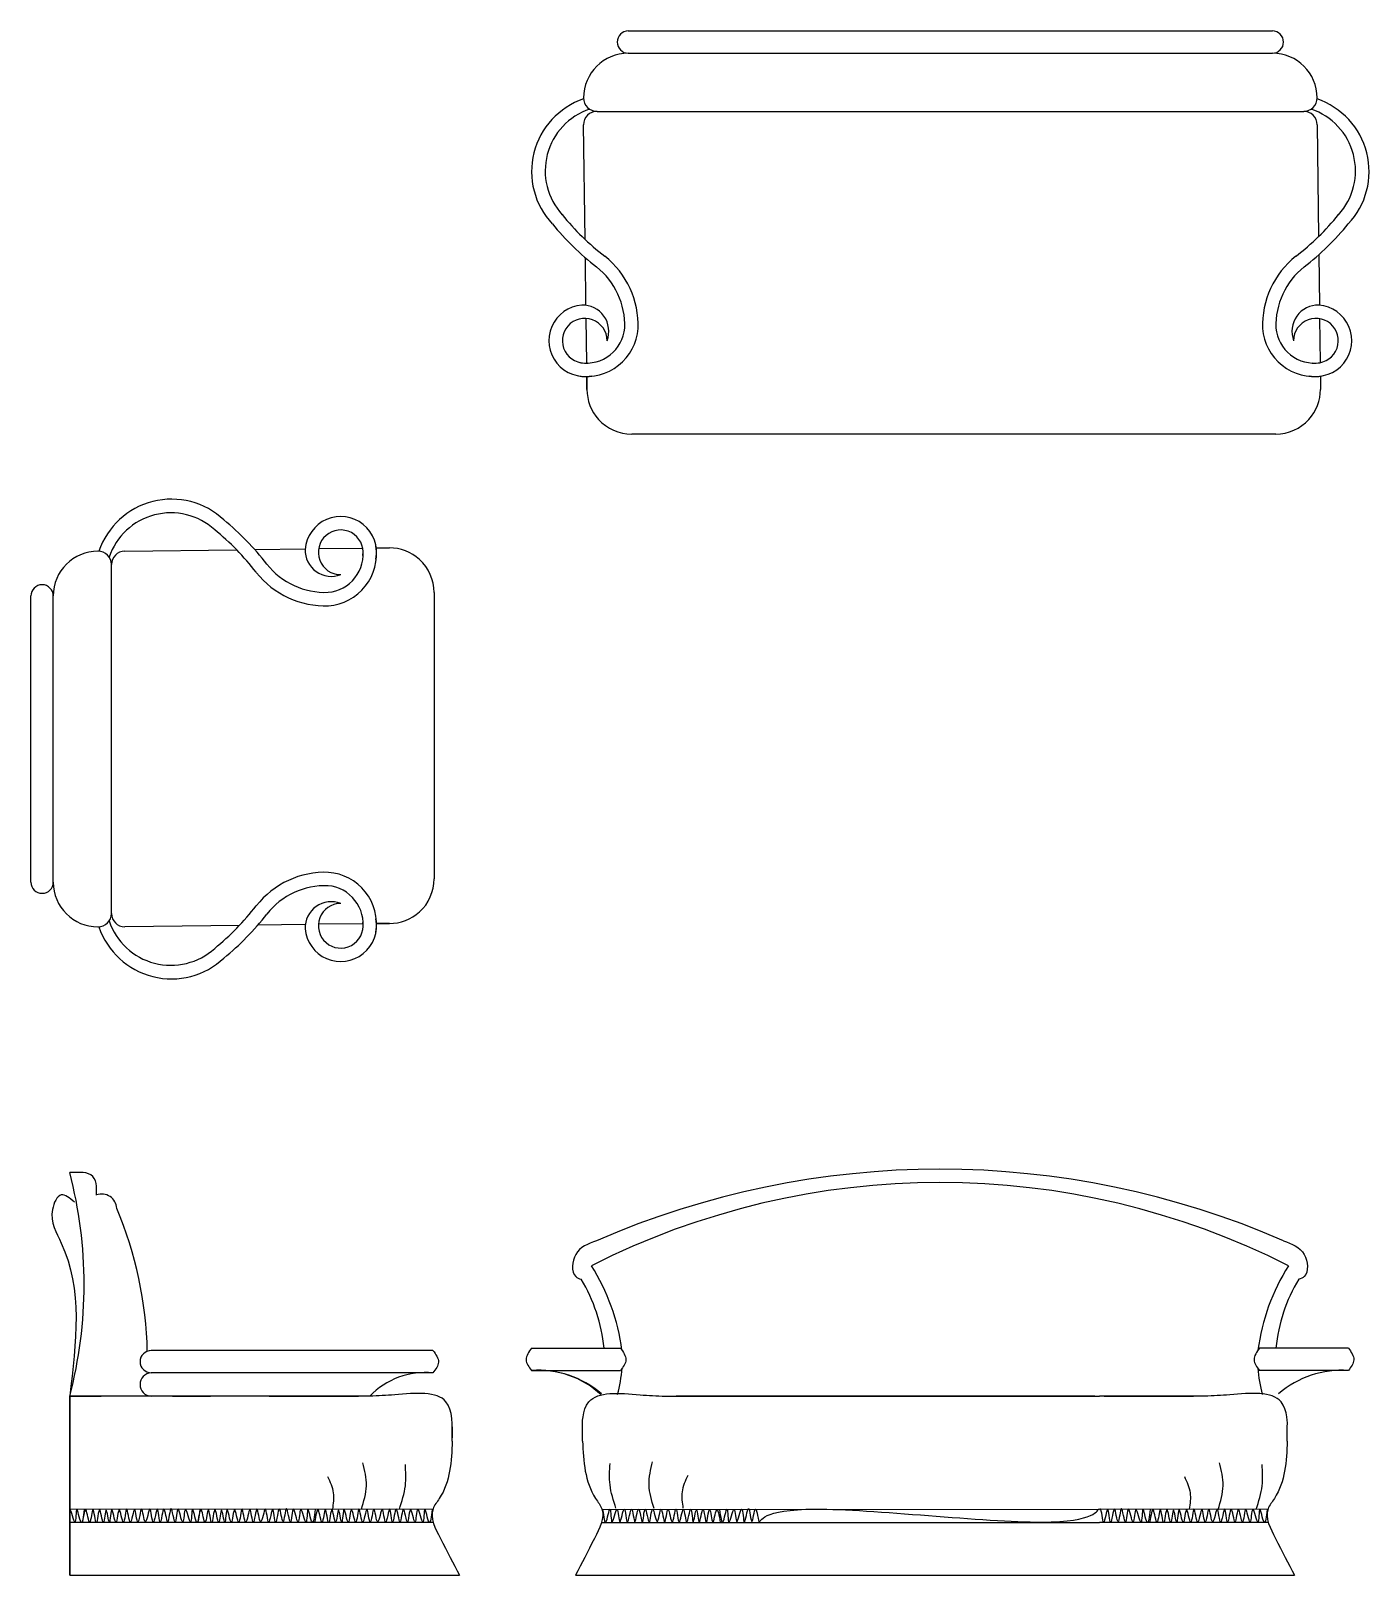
# Model space of a CAD drawing. Header units: millimetres. Extents: x 246 to 545, y 89 to 434.
import ezdxf

# ---------------------------------------------------------------- set-up
doc = ezdxf.new("R2010")
doc.units = ezdxf.units.MM

msp = doc.modelspace()

# ---------------------------------------------------------------- linework, layer by layer
at = {"linetype": 'ByBlock'}
for p, q in [((379.7, 434.06), (523.7, 434.06)), ((379.7, 429.06), (523.7, 429.06)), ((379.7, 429.06), (379.7, 429.06)), ((523.7, 429.06), (523.7, 429.06)), ((369.7, 419.06), (369.7, 419.06)), ((533.7, 419.06), (533.7, 419.06)), ((372.7, 416.06), (530.7, 416.06)), ((370.04, 387.42), (369.7, 413.06)), ((533.7, 413.06), (534.03, 388.06)), ((370.23, 372.71), (370.09, 383.32)), ((534.08, 384.01), (534.23, 372.74)), ((370.41, 359.77), (370.27, 369.77)), ((534.27, 369.71), (534.41, 359.87)), ((368.95, 356.85), (368.95, 356.85)), ((370.45, 353.88), (370.45, 356.85)), ((370.45, 356.85), (370.45, 353.88)), ((534.45, 356.85), (534.45, 356.85)), ((534.45, 356.85), (534.45, 353.88)), ((524.45, 343.88), (380.45, 343.88)), ((261.12, 317.7), (261.12, 317.7)), ((267.12, 317.7), (292.11, 318.03)), ((296.17, 318.09), (307.43, 318.24)), ((310.46, 318.28), (320.3, 318.41)), ((323.32, 318.45), (326.29, 318.45)), ((264.12, 236.7), (264.12, 314.7)), ((246.12, 243.7), (246.12, 307.7)), ((251.12, 243.7), (251.12, 307.7)), ((251.12, 307.7), (251.12, 307.7)), ((336.29, 308.45), (336.29, 244.45)), ((251.12, 243.7), (251.12, 243.7)), ((261.12, 233.7), (261.12, 233.7)), ((292.76, 234.04), (267.12, 233.7)), ((307.47, 234.24), (296.85, 234.1)), ((320.4, 234.41), (310.4, 234.28)), ((326.29, 234.45), (323.32, 234.45)), ((323.32, 234.45), (326.29, 234.45)), ((323.32, 232.96), (323.32, 232.96))]:
    msp.add_line(p, q, dxfattribs=at)
for p, q in [((257.81, 178.74), (254.81, 178.74)), ((257.81, 178.74), (254.81, 178.74)), ((260.81, 173.74), (260.81, 175.74)), ((372.56, 163.51), (372.56, 163.51)), ((336.02, 138.97), (273.03, 138.97)), ((358.06, 139.51), (377.93, 139.51)), ((358.06, 139.51), (377.93, 139.51)), ((540.69, 139.51), (520.82, 139.51)), ((336.02, 133.97), (273.03, 133.97)), ((358.06, 134.51), (377.93, 134.51)), ((358.06, 134.51), (377.93, 134.51)), ((540.69, 134.51), (520.82, 134.51)), ((321.89, 128.74), (254.81, 128.74)), ((254.81, 128.74), (254.81, 88.74)), ((254.81, 88.74), (254.81, 128.74)), ((254.81, 88.74), (254.81, 128.74)), ((254.81, 128.74), (257.81, 128.74)), ((257.81, 128.74), (260.81, 128.74)), ((260.81, 128.74), (261.81, 128.74)), ((297.57, 128.74), (267.57, 128.74)), ((277.81, 128.74), (286.25, 128.74)), ((299.39, 128.74), (319.38, 128.74)), ((387.93, 128.74), (485.07, 128.74)), ((484.04, 128.74), (390.43, 128.74)), ((508.59, 128.74), (485.07, 128.74)), ((485.07, 128.74), (485.07, 128.74)), ((485.07, 128.74), (485.07, 128.74)), ((486.09, 128.74), (506.09, 128.74)), ((340.34, 118.73), (340.34, 122.26)), ((369.48, 118.73), (369.48, 122.26)), ((527.04, 118.73), (527.04, 122.26)), ((336.01, 103.47), (254.81, 103.4)), ((336.11, 100.5), (254.81, 100.48)), ((373.71, 100.5), (485.07, 100.49)), ((373.81, 103.47), (485.07, 103.44)), ((522.71, 103.47), (485.07, 103.44)), ((522.81, 100.5), (485.07, 100.49)), ((254.81, 88.74), (254.81, 92.74)), ((254.81, 88.74), (341.92, 88.74)), ((367.9, 88.74), (528.62, 88.74))]:
    msp.add_line(p, q)
for centre, radius, start, end in [((379.7, 431.56), 2.5, 90, 270), ((523.7, 431.56), 2.5, 270, 90), ((379.7, 419.06), 10, 90, 180), ((523.7, 419.06), 10, 0, 90), ((372.7, 419.06), 3, 180, 270), ((530.7, 419.06), 3, 270, 0), ((372.7, 413.06), 3, 90, 180), ((530.7, 413.06), 3, 0, 90), ((369.94, 364.78), 8, 94.6719, 281.1367), ((369.94, 364.78), 5, 0, 277.9684), ((369.46, 366.88), 5.87, 339.0241, 91.6657), ((533.94, 366.88), 5.87, 88.3343, 200.9759), ((533.45, 364.78), 5, 262.0316, 180), ((533.46, 364.78), 8, 258.8633, 85.3281), ((380.45, 353.88), 10, 180, 222.0659), ((524.45, 353.88), 10, 317.9341, 0), ((380.45, 353.88), 10, 222.0659, 270), ((524.45, 353.88), 10, 270, 317.9341), ((315.39, 317.46), 8, 348.8633, 175.3281), ((315.39, 317.46), 5, 352.0316, 270), ((261.12, 307.7), 10, 90, 180), ((261.12, 314.7), 3, 0, 90), ((267.12, 314.7), 3, 90, 180), ((313.29, 317.94), 5.87, 178.3343, 290.9759), ((326.29, 308.45), 10, 47.9341, 90), ((326.29, 308.45), 10, 0, 47.9341), ((248.62, 307.7), 2.5, 0, 180), ((248.62, 243.7), 2.5, 180, 0), ((261.12, 243.7), 10, 180, 270), ((326.29, 244.45), 10, 312.0659, 0), ((313.29, 233.46), 5.87, 69.0241, 181.6657), ((315.39, 233.95), 5, 90, 7.9684), ((261.12, 236.7), 3, 270, 0), ((267.12, 236.7), 3, 180, 270), ((315.39, 233.95), 8, 184.6719, 11.1367), ((326.29, 244.45), 10, 270, 312.0659)]:
    msp.add_arc(centre, radius, start, end, dxfattribs=at)
for centre, radius, start, end in [((375.17, 402.62), 17.11, 108.6311, 223.2455), ((528.22, 402.62), 17.11, 316.7545, 71.3689), ((375.67, 402.75), 14.56, 108.5348, 222.2776), ((527.73, 402.75), 14.56, 317.7224, 71.4652), ((410.32, 429.88), 61.53, 219.3027, 232.1503), ((410.7, 430.31), 59.1, 219.1959, 232.1192), ((492.7, 430.31), 59.1, 307.8808, 320.8041), ((493.07, 429.88), 61.53, 307.8497, 320.6973), ((362.32, 368.26), 19.58, 357.7703, 51.8111), ((541.08, 368.26), 19.58, 128.1889, 182.2297), ((362.32, 368.26), 16.58, 357.7703, 51.8111), ((541.08, 368.26), 16.58, 128.1889, 182.2297), ((370.32, 368.36), 11.59, 261.0872, 355.7135), ((370.32, 368.37), 8.6, 261.096, 354.9677), ((533.07, 368.36), 11.59, 184.2865, 278.9128), ((533.07, 368.37), 8.6, 185.0323, 278.904), ((277.55, 312.23), 17.11, 46.7545, 161.3689), ((277.42, 311.73), 14.56, 47.7224, 161.4652), ((250.3, 277.08), 61.53, 37.8497, 50.6973), ((249.86, 276.7), 59.1, 37.8808, 50.8041), ((311.81, 317.08), 8.6, 275.0323, 8.904), ((311.81, 317.08), 11.59, 274.2865, 8.9128), ((311.91, 325.08), 16.58, 218.1889, 272.2297), ((311.91, 325.08), 19.58, 218.1889, 272.2297), ((311.91, 226.32), 19.58, 87.7703, 141.8111), ((311.81, 234.33), 11.59, 351.0872, 85.7135), ((311.91, 226.32), 16.58, 87.7703, 141.8111), ((311.81, 234.33), 8.6, 351.096, 84.9677), ((249.86, 274.7), 59.1, 309.1959, 322.1192), ((277.42, 239.67), 14.56, 198.5348, 312.2776), ((250.3, 274.33), 61.53, 309.3027, 322.1503), ((277.55, 239.18), 17.11, 198.6311, 313.2455), ((158.74, 153.74), 99.27, 345.4131, 14.5869), ((257.81, 175.74), 3, 360, 90), ((449.38, 3.9), 172.63, 63.1656, 116.8344), ((449.38, -12.99), 192.5, 66.4804, 113.5196), ((261.96, 170.6), 3.35, 2.4486, 110.1712), ((185.35, 136.91), 86.82, 1.2116, 22.9347), ((331.76, 132.93), 46.91, 7.4769, 32.2145), ((566.99, 132.93), 46.91, 147.7855, 172.5231), ((337.65, 135.91), 36.8, 5.6245, 31.1103), ((561.11, 135.91), 36.8, 148.8897, 174.3755), ((273.03, 136.47), 2.5, 90, 270), ((349.16, 136.92), 29.19, 344.5481, 356.2079), ((549.59, 136.92), 29.19, 183.7921, 195.4519), ((273.14, 131.36), 2.61, 92.4543, 267.5457), ((334.28, 116.94), 17.11, 84.1687, 136.4027), ((359.65, 114.12), 20.45, 46.828, 94.4352), ((359.48, 112.82), 21.74, 49.2547, 93.7205), ((539.28, 112.82), 21.74, 86.2795, 130.7453)]:
    msp.add_arc(centre, radius, start, end)
for points in [[(255.86, 172.13), (252.91, 173.76), (250.95, 170.5), (252.91, 162.98), (254.81, 128.74)], [(336.02, 138.97), (337.25, 136.38), (336.02, 133.97)], [(358.06, 139.51), (356.84, 136.92), (358.06, 134.51)], [(377.93, 139.51), (379.15, 136.92), (377.93, 134.51)], [(520.82, 139.51), (519.6, 136.92), (520.82, 134.51)], [(540.69, 139.51), (541.91, 136.92), (540.69, 134.51)], [(327.46, 129.05), (321.89, 128.74)], [(340.34, 118.73), (338.93, 127.51), (327.46, 129.05)], [(340.34, 118.73), (337.44, 105.88), (336.03, 103.54), (337.68, 96.96), (341.92, 88.74)], [(312.46, 110.78), (313.74, 107.15), (313.53, 103.47)], [(320.01, 103.43), (321.13, 108.74), (320.33, 113.88)], [(328.51, 103.47), (329.84, 108.74), (329.84, 113.49)], [(283.91, 103.4), (283.18, 100.59), (282.24, 103.51), (281.82, 100.59), (280.68, 103.4), (280.05, 100.7), (279.01, 103.51), (278.38, 100.59), (277.44, 103.61), (276.71, 100.7), (275.87, 103.51), (275.04, 100.59), (274.41, 103.51), (273.47, 100.59), (272.74, 103.51), (271.7, 100.7), (270.87, 103.51), (270.03, 100.59), (269.3, 103.4), (268.36, 100.59), (267.53, 103.51), (266.8, 100.59), (265.86, 103.4), (265.13, 100.59), (264.19, 103.51), (263.66, 100.59), (262.93, 103.3), (262.31, 100.59), (261.47, 103.4), (260.74, 100.49), (260.01, 103.4), (259.28, 100.59), (258.45, 103.3), (257.61, 100.49)], [(309.71, 103.4), (308.98, 100.59), (308.04, 103.51), (307.62, 100.59), (306.47, 103.4), (305.85, 100.7), (304.8, 103.51), (304.18, 100.59), (303.24, 103.61), (302.51, 100.7), (301.67, 103.51), (300.84, 100.59), (300.21, 103.51), (299.27, 100.59), (298.54, 103.51), (297.5, 100.7), (296.66, 103.51), (295.83, 100.59), (295.1, 103.4), (294.16, 100.59), (293.32, 103.51), (292.59, 100.59), (291.65, 103.4), (290.92, 100.59), (289.98, 103.51), (289.46, 100.59), (288.73, 103.3), (288.1, 100.59), (287.27, 103.4), (286.54, 100.49), (285.81, 103.4), (285.08, 100.59), (284.24, 103.3), (283.41, 100.49)], [(335.86, 103.4), (335.13, 100.59), (334.19, 103.51), (333.77, 100.59), (332.62, 103.4), (331.99, 100.7), (331.01, 103.47), (330.32, 100.59), (329.39, 103.47), (328.66, 100.7), (327.82, 103.51), (326.99, 100.59), (326.36, 103.51), (325.42, 100.59), (324.69, 103.47), (323.65, 100.7), (322.81, 103.47), (321.98, 100.59), (321.25, 103.4), (320.31, 100.59), (319.47, 103.51), (318.74, 100.59), (317.8, 103.4), (317.07, 100.59), (316.13, 103.51), (315.61, 100.59), (314.88, 103.3), (314.25, 100.59), (313.42, 103.4), (312.69, 100.49), (311.96, 103.4), (311.23, 100.59), (310.39, 103.3), (309.56, 100.49)]]:
    msp.add_spline(points, degree=3)
for points, knots in [([(372.56, 163.51), (370.73, 162.83), (367.29, 161.55), (366.84, 155.87), (368.67, 155.02), (369.15, 154.92)], [0, 0, 0, 0, 5.558298, 10.456868, 11.926127, 11.926127, 11.926127, 11.926127]), ([(526.2, 163.51), (528.02, 162.83), (531.46, 161.55), (531.92, 155.87), (530.08, 155.02), (529.6, 154.92)], [0, 0, 0, 0, 5.558298, 10.456868, 11.926127, 11.926127, 11.926127, 11.926127]), ([(369.48, 122.26), (369.41, 122.2), (369.26, 130.2), (377.62, 129.47), (382.35, 129.05)], [0, 0, 0, 0, 8.890385, 20.455763, 20.455763, 20.455763, 20.455763]), ([(527.04, 122.26), (527.11, 122.2), (527.26, 130.2), (518.9, 129.47), (514.17, 129.05)], [0, 0, 0, 0, 8.890385, 20.455763, 20.455763, 20.455763, 20.455763]), ([(369.48, 118.73), (369.69, 114.19), (369.96, 108.71), (375, 102.49), (371.58, 95.9), (369.25, 91.36), (367.9, 88.74)], [0, 0, 0, 0, 13.166723, 15.90671, 22.684584, 31.930471, 31.930471, 31.930471, 31.930471]), ([(527.04, 118.73), (526.83, 114.19), (526.56, 108.71), (521.52, 102.49), (524.94, 95.9), (527.27, 91.36), (528.62, 88.74)], [0, 0, 0, 0, 13.166723, 15.90671, 22.684584, 31.930471, 31.930471, 31.930471, 31.930471]), ([(385.44, 103.65), (384.9, 105.41), (383.85, 108.87), (384.7, 112.37), (385.12, 114.09)], [0, 0, 0, 0, 5.419851, 10.623905, 10.623905, 10.623905, 10.623905]), ([(376.94, 103.68), (376.38, 105.43), (375.32, 108.69), (375.52, 112.1), (375.61, 113.7)], [0, 0, 0, 0, 5.430485, 10.178219, 10.178219, 10.178219, 10.178219]), ([(392.99, 110.99), (392.43, 109.8), (391.35, 107.47), (391.73, 104.93), (391.92, 103.68)], [0, 0, 0, 0, 3.844566, 7.527851, 7.527851, 7.527851, 7.527851]), ([(504.03, 110.78), (504.58, 109.59), (505.67, 107.26), (505.28, 104.72), (505.1, 103.47)], [0, 0, 0, 0, 3.844566, 7.527851, 7.527851, 7.527851, 7.527851]), ([(511.58, 103.43), (512.11, 105.2), (513.16, 108.66), (512.31, 112.16), (511.9, 113.88)], [0, 0, 0, 0, 5.419851, 10.623905, 10.623905, 10.623905, 10.623905]), ([(520.08, 103.47), (520.64, 105.21), (521.69, 108.48), (521.5, 111.89), (521.41, 113.49)], [0, 0, 0, 0, 5.430485, 10.178219, 10.178219, 10.178219, 10.178219]), ([(258.05, 103.4), (257.83, 101.8), (257.4, 98.5), (256.16, 106.22), (256.24, 97.76), (255.13, 103.5), (254.81, 103.4), (254.81, 103.4)], [0, 0, 0, 0, 2.904666, 5.967656, 8.912814, 11.949471, 11.966443, 11.966443, 11.966443, 11.966443]), ([(373.96, 103.4), (374.17, 101.8), (374.61, 98.5), (375.84, 106.22), (375.77, 97.76), (377.39, 106.15), (377.67, 97.99), (378.95, 106.31), (379.38, 97.69), (380.5, 106.31), (381.13, 97.93), (382, 106.38), (382.91, 97.68), (383.34, 106.43), (384.5, 97.68), (385, 106.31), (386.25, 97.92), (386.99, 106.3), (387.88, 97.75), (388.51, 106.2), (389.56, 97.71), (390.38, 106.43), (390.98, 97.72), (392.1, 106.2), (392.66, 97.71), (393.83, 106.46), (394.08, 97.8), (395, 105.96), (395.5, 97.85), (396.46, 106.29), (397.11, 97.56), (397.86, 106.21), (398.55, 98.05), (399.45, 105.32), (399.99, 102.12), (400.26, 100.49)], [0, 0, 0, 0, 2.904666, 5.967656, 8.912814, 11.949471, 14.728125, 17.675532, 20.63873, 23.670507, 26.543438, 29.476097, 32.508711, 35.49062, 38.553613, 41.527355, 44.495383, 47.396608, 50.397694, 53.30236, 56.266418, 59.299032, 62.304589, 65.268647, 68.173313, 71.236303, 74.198056, 77.002073, 79.780727, 82.713381, 85.718941, 88.724498, 91.629164, 94.462163, 97.394826, 97.394826, 97.394826, 97.394826]), ([(400.11, 103.4), (400.32, 101.8), (400.76, 98.5), (401.99, 106.22), (401.91, 97.76), (403.55, 106.14), (403.8, 97.97), (405.2, 106.38), (405.52, 97.61), (406.66, 106.61), (407.25, 97.86), (408.16, 106.37), (409.05, 97.68), (409.49, 106.42), (484.26, 97.67), (484.63, 104.04), (485, 103.41), (484.97, 103.44)], [0, 0, 0, 0, 2.904666, 5.967656, 8.912814, 11.949471, 14.728125, 17.726894, 20.708803, 23.871061, 26.876626, 29.809285, 32.841899, 35.823808, 38.886801, 41.892358, 42.462032, 42.462032, 42.462032, 42.462032]), ([(496.41, 103.4), (496.2, 101.8), (495.76, 98.5), (494.53, 106.22), (494.61, 97.76), (492.97, 106.14), (492.72, 97.97), (491.32, 106.38), (491, 97.61), (489.86, 106.61), (489.27, 97.86), (488.36, 106.37), (487.47, 97.68), (487.03, 106.42), (485.87, 97.67), (485.51, 104.04), (485.13, 103.41), (484.97, 103.44)], [0, 0, 0, 0, 2.904666, 5.967656, 8.912814, 11.949471, 14.728125, 17.726894, 20.708803, 23.871061, 26.876626, 29.809285, 32.841899, 35.823808, 38.886801, 41.892358, 42.462032, 42.462032, 42.462032, 42.462032]), ([(522.56, 103.4), (522.35, 101.8), (521.91, 98.5), (520.68, 106.22), (520.75, 97.76), (519.13, 106.15), (518.85, 97.99), (517.57, 106.31), (517.14, 97.69), (516.02, 106.31), (515.39, 97.93), (514.52, 106.38), (513.61, 97.68), (513.18, 106.43), (512.02, 97.68), (511.52, 106.31), (510.27, 97.92), (509.53, 106.3), (508.64, 97.75), (508.01, 106.2), (506.96, 97.71), (506.14, 106.43), (505.54, 97.72), (504.42, 106.2), (503.86, 97.71), (502.69, 106.46), (502.44, 97.8), (501.52, 105.96), (501.02, 97.85), (500.06, 106.29), (499.41, 97.56), (498.66, 106.21), (497.97, 98.05), (497.07, 105.32), (496.53, 102.12), (496.26, 100.49)], [0, 0, 0, 0, 2.904666, 5.967656, 8.912814, 11.949471, 14.728125, 17.675532, 20.63873, 23.670507, 26.543438, 29.476097, 32.508711, 35.49062, 38.553613, 41.527355, 44.495383, 47.396608, 50.397694, 53.30236, 56.266418, 59.299032, 62.304589, 65.268647, 68.173313, 71.236303, 74.198056, 77.002073, 79.780727, 82.713381, 85.718941, 88.724498, 91.629164, 94.462163, 97.394826, 97.394826, 97.394826, 97.394826])]:
    msp.add_open_spline(points, degree=3, knots=knots)
for points in [[(382.35, 129.05), (384.21, 128.95), (386.07, 128.85), (387.93, 128.74)], [(514.17, 129.05), (512.31, 128.95), (510.45, 128.85), (508.59, 128.74)]]:
    msp.add_open_spline(points, degree=3)

doc.saveas('drawing.dxf')
